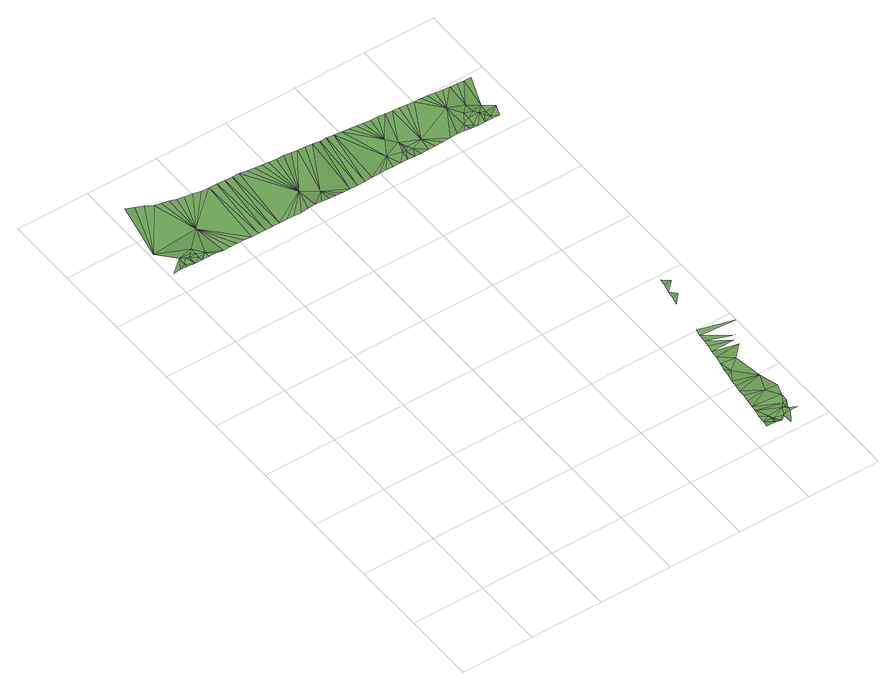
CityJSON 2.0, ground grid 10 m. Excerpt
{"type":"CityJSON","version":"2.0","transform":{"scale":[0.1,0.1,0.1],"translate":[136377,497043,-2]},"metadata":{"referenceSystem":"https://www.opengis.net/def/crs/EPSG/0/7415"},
"CityObjects":{
"plantcover1":{"type":"PlantCover","attributes":{"3df_class":"Forest","bgt_fysiekvoorkomen":"loofbos","bgt_status":"bestaand","identificatienamespace":"NL.IMGeo","begroeidterreindeeloptalud":"false","relatievehoogteligging":0,"aantal_punten":0},"geometry":[{"type":"MultiSurface","lod":"1","boundaries":[[[0,1,2]],[[3,4,1]],[[1,4,2]],[[3,5,4]],[[4,6,2]],[[5,6,4]],[[7,8,2]],[[2,6,9]],[[9,6,5]],[[10,2,9]],[[5,11,9]],[[10,7,2]],[[5,12,11]],[[13,10,9]],[[13,9,11]],[[14,15,8]],[[7,10,13]],[[11,12,16]],[[16,13,11]],[[17,8,7]],[[16,7,13]],[[12,18,16]],[[14,8,19]],[[8,20,19]],[[18,21,16]],[[20,8,17]],[[16,17,7]],[[16,21,22]],[[22,17,16]],[[22,23,17]],[[17,24,20]],[[23,25,17]],[[26,24,17]],[[25,27,17]],[[28,26,17]],[[27,29,17]],[[17,30,28]],[[30,17,31]],[[29,32,17]],[[31,17,33]],[[33,17,32]],[[29,34,32]],[[35,34,36]],[[32,34,35]],[[37,38,36]],[[35,36,38]],[[37,39,40]],[[38,37,40]],[[40,39,41]],[[42,39,43]],[[44,42,43]],[[39,42,41]],[[44,45,42]],[[42,45,46]],[[41,42,47]],[[48,42,46]],[[47,42,49]],[[49,42,50]],[[48,51,42]],[[48,52,51]],[[42,53,50]],[[51,52,54]],[[42,55,53]],[[56,51,54]],[[42,57,55]],[[42,51,58]],[[56,59,51]],[[42,60,57]],[[51,59,61]],[[42,58,60]],[[62,63,64]],[[65,64,66]],[[64,63,67]],[[68,51,61]],[[58,51,69]],[[64,67,66]],[[65,66,70]],[[67,63,71]],[[66,67,71]],[[51,68,69]],[[63,72,71]],[[72,63,73]],[[70,66,74]],[[71,72,75]],[[66,71,74]],[[72,73,75]],[[76,70,77]],[[78,79,61]],[[71,75,74]],[[80,76,81]],[[75,82,83]],[[74,77,70]],[[80,81,84]],[[61,79,68]],[[74,75,85]],[[84,81,86]],[[85,75,83]],[[78,87,88]],[[76,77,89]],[[89,81,76]],[[90,74,85]],[[74,90,77]],[[85,83,91]],[[90,85,92]],[[78,88,79]],[[93,94,86]],[[77,90,92]],[[95,96,97]],[[98,87,99]],[[93,97,94]],[[77,92,89]],[[81,93,86]],[[100,96,95]],[[101,100,95]],[[93,95,97]],[[102,81,89]],[[87,98,88]],[[103,104,99]],[[81,102,93]],[[101,95,105]],[[101,105,106]],[[99,104,98]],[[105,95,93]],[[103,107,104]],[[107,108,104]],[[109,110,106]],[[106,105,109]],[[111,110,112]],[[98,104,113]],[[114,104,108]],[[115,111,112]],[[116,115,117]],[[118,104,114]],[[113,104,119]],[[120,113,119]],[[121,118,114]],[[122,116,123]],[[104,118,124]],[[119,104,124]],[[125,120,119]],[[126,118,121]],[[126,121,127]],[[126,128,118]],[[125,119,129]],[[128,124,118]],[[128,126,130]],[[131,126,127]],[[124,128,130]],[[132,133,134]],[[126,131,130]],[[129,119,135]],[[136,131,127]],[[134,137,132]],[[138,119,124]],[[124,130,139]],[[140,135,119]],[[141,131,136]],[[130,131,139]],[[142,143,137]],[[144,143,142]],[[141,139,131]],[[140,119,138]],[[145,124,139]],[[146,139,141]],[[145,138,124]],[[146,147,139]],[[139,147,148]],[[145,139,149]],[[139,150,149]],[[139,151,150]],[[148,152,139]],[[139,152,151]],[[153,152,148]],[[153,154,155]],[[153,155,152]],[[154,156,155]],[[152,157,151]],[[155,156,158]],[[155,158,159]],[[160,158,156]],[[152,155,161]],[[161,155,159]],[[162,157,152]],[[152,163,162]],[[160,164,158]],[[158,164,159]],[[161,159,165]],[[166,152,161]],[[164,160,167]],[[165,159,164]],[[168,163,152]],[[166,161,165]],[[169,164,167]],[[170,152,166]],[[168,152,170]],[[171,169,167]],[[167,172,171]],[[165,164,173]],[[166,165,173]],[[169,174,164]],[[171,174,169]],[[164,174,173]],[[175,171,172]],[[176,170,166]],[[177,174,171]],[[175,177,171]],[[178,166,173]],[[173,174,177]],[[176,166,178]],[[178,173,179]]]}]}
},
"vertices":[
[2,628,11],[12,628,12],[21,643,13],[22,628,11],[21,633,11],[32,627,11],[26,638,15],[41,648,13],[1,668,11],[31,638,13],[36,643,12],[41,633,11],[42,627,11],[41,638,13],[28,744,11],[18,749,10],[51,633,13],[66,673,11],[52,627,11],[38,739,11],[48,733,11],[62,627,11],[72,626,10],[82,626,10],[57,731,11],[92,626,10],[67,729,11],[102,626,10],[76,726,11],[112,625,10],[85,724,11],[96,722,11],[118,719,11],[107,720,11],[122,625,10],[129,719,11],[132,625,10],[142,624,11],[140,718,11],[152,624,11],[151,718,11],[160,717,12],[201,653,11],[162,624,11],[172,624,11],[182,623,11],[192,623,12],[170,715,12],[202,623,13],[180,714,12],[190,713,12],[221,638,11],[212,623,12],[199,712,12],[223,623,11],[209,711,12],[233,623,10],[219,710,13],[238,708,12],[243,623,9],[229,709,12],[253,623,9],[424,19,10],[436,18,11],[426,29,8],[427,39,8],[436,33,8],[436,28,8],[258,706,13],[248,707,13],[429,49,8],[441,28,6],[446,23,4],[446,18,8],[456,33,11],[451,23,9],[430,58,7],[461,38,11],[263,622,10],[268,705,12],[432,68,7],[456,68,11],[451,8,11],[461,23,12],[433,78,7],[461,28,12],[434,88,6],[274,622,10],[277,704,13],[466,48,14],[461,33,10],[471,23,12],[466,38,13],[466,93,10],[436,98,5],[446,123,4],[439,118,4],[437,108,4],[287,703,13],[284,622,11],[440,128,5],[442,138,6],[471,63,15],[294,622,11],[316,638,14],[461,133,8],[443,148,8],[304,622,12],[314,622,11],[476,148,10],[444,158,8],[446,168,8],[476,158,9],[297,702,13],[325,622,11],[447,178,8],[448,188,8],[481,163,10],[336,633,14],[331,663,13],[307,701,13],[335,622,11],[450,198,8],[496,183,10],[341,648,14],[317,700,13],[341,633,12],[345,621,11],[341,638,15],[326,699,13],[346,638,13],[351,633,11],[458,257,8],[456,247,7],[466,258,10],[336,698,13],[355,621,10],[459,267,9],[356,697,13],[366,638,13],[346,698,13],[365,621,11],[471,278,12],[461,277,11],[462,287,11],[366,696,13],[375,621,11],[385,620,12],[395,620,13],[375,695,13],[385,694,13],[395,693,13],[421,663,13],[405,620,14],[415,620,13],[421,628,13],[425,619,12],[405,693,13],[431,623,11],[431,633,15],[435,619,11],[431,643,15],[414,692,13],[424,691,13],[446,633,15],[441,638,16],[441,653,14],[445,619,11],[434,690,13],[451,628,12],[444,689,13],[456,623,12],[455,619,11],[456,643,13],[456,633,11],[465,618,12],[454,688,13],[471,633,12],[463,687,13],[473,687,13]
]}
